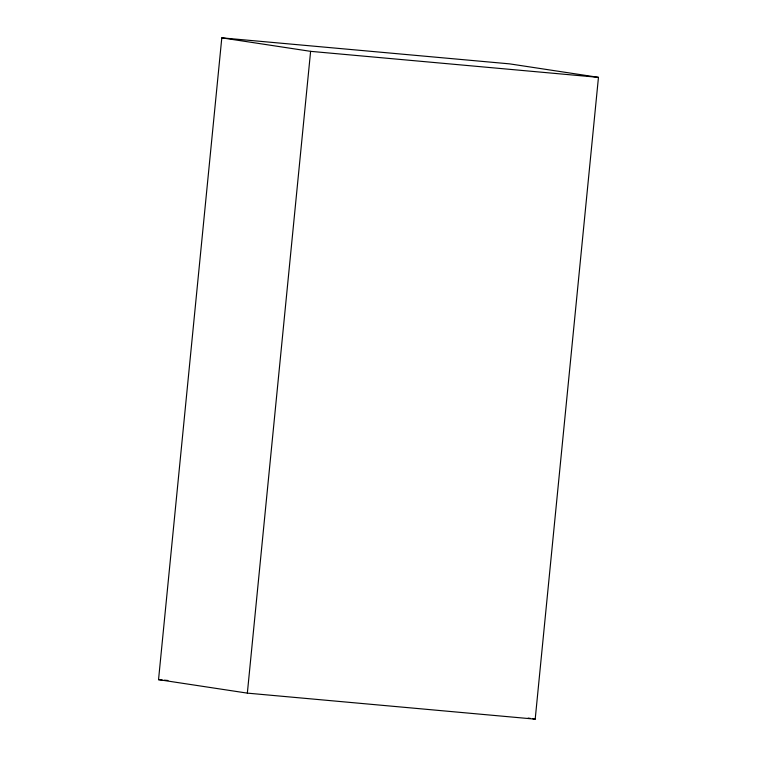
<?xml version="1.0" encoding="UTF-8"?>
<svg xmlns="http://www.w3.org/2000/svg" width="757" height="757" viewBox="0 0 757 757"><rect width="100%" height="100%" fill="white"/><g stroke="black" fill="none" stroke-linecap="round" stroke-linejoin="round"><path stroke-width="1.14" d="M158.544 679.644L221.801 37.85L509.65 63.872L598.456 77.356L535.199 719.15L247.35 693.128L158.544 679.644L162.074 679.956M247.35 693.128L310.607 51.344L221.801 37.85M310.607 51.344L598.456 77.356M164.42 680.174L167.95 680.486M528.187 718.081L530.525 718.44M532.862 718.79L535.199 719.15"/></g></svg>
